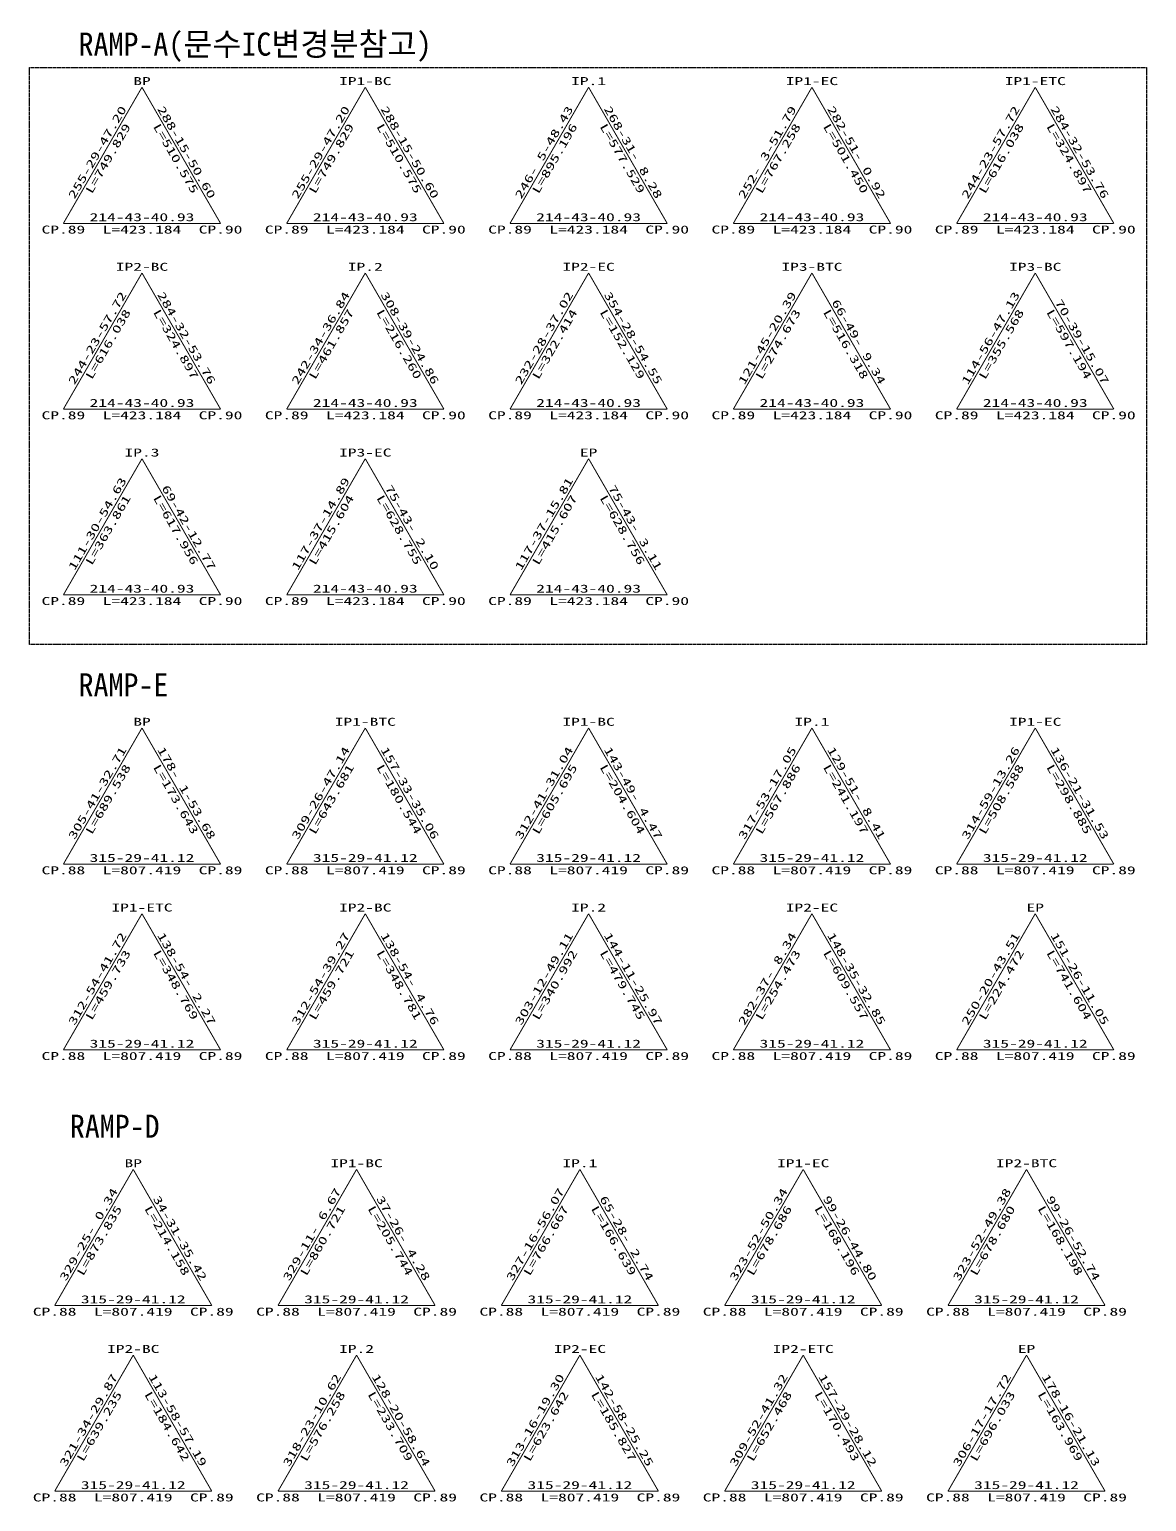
# Model space of a CAD drawing. Extents: x 1479 to 2863, y 98 to 988.
# Drawn here: x 1479 to 2154, y 98 to 988 of the extents above; entities that cross this region are included whole.
import ezdxf
from ezdxf.enums import TextEntityAlignment as Align

# ---------------------------------------------------------------- set-up
doc = ezdxf.new("R2010")
doc.units = 0
doc.header["$MEASUREMENT"] = 0
doc.linetypes.add('A-DASHD01', pattern=[0.75, 0.5, -0.25])
for name, color, linetype in [('CZ-EXST', 2, 'A-DASHD01'), ('CZ-LEAL', 1, 'CONTINUOUS'), ('CZ-LEAT', 3, 'CONTINUOUS'), ('CZ-TEX1', 6, 'CONTINUOUS')]:
    doc.layers.add(name, color=color, linetype=linetype)
doc.styles.add('GHS', font='DotumChe.ttf')

msp = doc.modelspace()

# ---------------------------------------------------------------- linework, layer by layer
at = {"layer": 'CZ-EXST'}
msp.add_lwpolyline([(1478.61, 965.12), (2154.13, 965.12), (2154.13, 616.07), (1478.61, 616.07)], close=True, dxfattribs=at)
at = {"layer": 'CZ-LEAL', "const_width": 0.6}
for points in [[(1546.66, 953.08), (1499.14, 870.78)], [(1546.66, 953.08), (1594.18, 870.78)], [(1681.7, 953.08), (1634.18, 870.78)], [(1681.7, 953.08), (1729.22, 870.78)], [(1816.74, 953.08), (1769.22, 870.78)], [(1816.74, 953.08), (1864.26, 870.78)], [(1951.78, 953.08), (1904.26, 870.78)], [(1951.78, 953.08), (1999.3, 870.78)], [(2086.82, 953.08), (2039.3, 870.78)], [(2086.82, 953.08), (2134.34, 870.78)], [(1499.14, 870.78), (1594.18, 870.78)], [(1634.18, 870.78), (1729.22, 870.78)], [(1769.22, 870.78), (1864.26, 870.78)], [(1904.26, 870.78), (1999.3, 870.78)], [(2039.3, 870.78), (2134.34, 870.78)], [(1546.66, 840.78), (1499.14, 758.47)], [(1546.66, 840.78), (1594.18, 758.47)], [(1681.7, 840.78), (1634.18, 758.47)], [(1681.7, 840.78), (1729.22, 758.47)], [(1816.74, 840.78), (1769.22, 758.47)], [(1816.74, 840.78), (1864.26, 758.47)], [(1951.78, 840.78), (1904.26, 758.47)], [(1951.78, 840.78), (1999.3, 758.47)], [(2086.82, 840.78), (2039.3, 758.47)], [(2086.82, 840.78), (2134.34, 758.47)], [(1499.14, 758.47), (1594.18, 758.47)], [(1634.18, 758.47), (1729.22, 758.47)], [(1769.22, 758.47), (1864.26, 758.47)], [(1904.26, 758.47), (1999.3, 758.47)], [(2039.3, 758.47), (2134.34, 758.47)], [(1546.66, 728.47), (1499.14, 646.16)], [(1546.66, 728.47), (1594.18, 646.16)], [(1681.7, 728.47), (1634.18, 646.16)], [(1681.7, 728.47), (1729.22, 646.16)], [(1816.74, 728.47), (1769.22, 646.16)], [(1816.74, 728.47), (1864.26, 646.16)], [(1499.14, 646.16), (1594.18, 646.16)], [(1634.18, 646.16), (1729.22, 646.16)], [(1769.22, 646.16), (1864.26, 646.16)], [(1546.66, 565.64), (1499.14, 483.33)], [(1546.66, 565.64), (1594.18, 483.33)], [(1681.7, 565.64), (1634.18, 483.33)], [(1681.7, 565.64), (1729.22, 483.33)], [(1816.74, 565.64), (1769.22, 483.33)], [(1816.74, 565.64), (1864.26, 483.33)], [(1951.78, 565.64), (1904.26, 483.33)], [(1951.78, 565.64), (1999.3, 483.33)], [(2086.82, 565.64), (2039.3, 483.33)], [(2086.82, 565.64), (2134.34, 483.33)], [(1499.14, 483.33), (1594.18, 483.33)], [(1634.18, 483.33), (1729.22, 483.33)], [(1769.22, 483.33), (1864.26, 483.33)], [(1904.26, 483.33), (1999.3, 483.33)], [(2039.3, 483.33), (2134.34, 483.33)], [(1546.66, 453.33), (1499.14, 371.02)], [(1546.66, 453.33), (1594.18, 371.02)], [(1681.7, 453.33), (1634.18, 371.02)], [(1681.7, 453.33), (1729.22, 371.02)], [(1816.74, 453.33), (1769.22, 371.02)], [(1816.74, 453.33), (1864.26, 371.02)], [(1951.78, 453.33), (1904.26, 371.02)], [(1951.78, 453.33), (1999.3, 371.02)], [(2086.82, 453.33), (2039.3, 371.02)], [(2086.82, 453.33), (2134.34, 371.02)], [(1499.14, 371.02), (1594.18, 371.02)], [(1634.18, 371.02), (1729.22, 371.02)], [(1769.22, 371.02), (1864.26, 371.02)], [(1904.26, 371.02), (1999.3, 371.02)], [(2039.3, 371.02), (2134.34, 371.02)], [(1541.38, 298.73), (1493.86, 216.42)], [(1541.38, 298.73), (1588.9, 216.42)], [(1676.42, 298.73), (1628.9, 216.42)], [(1676.42, 298.73), (1723.94, 216.42)], [(1811.46, 298.73), (1763.94, 216.42)], [(1811.46, 298.73), (1858.98, 216.42)], [(1946.5, 298.73), (1898.98, 216.42)], [(1946.5, 298.73), (1994.02, 216.42)], [(2081.54, 298.73), (2034.02, 216.42)], [(2081.54, 298.73), (2129.06, 216.42)], [(1493.86, 216.42), (1588.9, 216.42)], [(1628.9, 216.42), (1723.94, 216.42)], [(1763.94, 216.42), (1858.98, 216.42)], [(1898.98, 216.42), (1994.02, 216.42)], [(2034.02, 216.42), (2129.06, 216.42)], [(1541.38, 186.42), (1493.86, 104.11)], [(1541.38, 186.42), (1588.9, 104.11)], [(1676.42, 186.42), (1628.9, 104.11)], [(1676.42, 186.42), (1723.94, 104.11)], [(1811.46, 186.42), (1763.94, 104.11)], [(1811.46, 186.42), (1858.98, 104.11)], [(1946.5, 186.42), (1898.98, 104.11)], [(1946.5, 186.42), (1994.02, 104.11)], [(2081.54, 186.42), (2034.02, 104.11)], [(2081.54, 186.42), (2129.06, 104.11)], [(1493.86, 104.11), (1588.9, 104.11)], [(1628.9, 104.11), (1723.94, 104.11)], [(1763.94, 104.11), (1858.98, 104.11)], [(1898.98, 104.11), (1994.02, 104.11)], [(2034.02, 104.11), (2129.06, 104.11)]]:
    msp.add_lwpolyline(points, dxfattribs=at)

# ---------------------------------------------------------------- texts
at = {"layer": 'CZ-LEAT', "style": 'GHS', "width": 1.600142}
for s, p, p2 in [('BP', (1541.38, 954.4), (1551.94, 954.4)), ('IP1-BC', (1665.86, 954.4), (1697.54, 954.4)), ('IP.1', (1806.18, 954.4), (1827.3, 954.4)), ('IP1-EC', (1935.94, 954.4), (1967.62, 954.4)), ('IP1-ETC', (2068.34, 954.4), (2105.3, 954.4)), ('214-43-40.93', (1514.98, 872.1), (1578.34, 872.1)), ('214-43-40.93', (1650.02, 872.1), (1713.38, 872.1)), ('214-43-40.93', (1785.06, 872.1), (1848.42, 872.1)), ('214-43-40.93', (1920.1, 872.1), (1983.46, 872.1)), ('214-43-40.93', (2055.14, 872.1), (2118.5, 872.1)), ('CP.89', (1485.94, 864.62), (1512.34, 864.62)), ('L=423.184', (1522.9, 864.62), (1570.42, 864.62)), ('CP.90', (1580.98, 864.62), (1607.38, 864.62)), ('CP.89', (1620.98, 864.62), (1647.38, 864.62)), ('L=423.184', (1657.94, 864.62), (1705.46, 864.62)), ('CP.90', (1716.02, 864.62), (1742.42, 864.62)), ('CP.89', (1756.02, 864.62), (1782.42, 864.62)), ('L=423.184', (1792.98, 864.62), (1840.5, 864.62)), ('CP.90', (1851.06, 864.62), (1877.46, 864.62)), ('CP.89', (1891.06, 864.62), (1917.46, 864.62)), ('L=423.184', (1928.02, 864.62), (1975.54, 864.62)), ('CP.90', (1986.1, 864.62), (2012.5, 864.62)), ('CP.89', (2026.1, 864.62), (2052.5, 864.62)), ('L=423.184', (2063.06, 864.62), (2110.58, 864.62)), ('CP.90', (2121.14, 864.62), (2147.54, 864.62)), ('IP2-BC', (1530.82, 842.1), (1562.5, 842.1)), ('IP.2', (1671.14, 842.1), (1692.26, 842.1)), ('IP2-EC', (1800.9, 842.1), (1832.58, 842.1)), ('IP3-BTC', (1933.3, 842.1), (1970.26, 842.1)), ('IP3-BC', (2070.98, 842.1), (2102.66, 842.1)), ('CP.89', (1485.94, 752.31), (1512.34, 752.31)), ('214-43-40.93', (1514.98, 759.79), (1578.34, 759.79)), ('L=423.184', (1522.9, 752.31), (1570.42, 752.31)), ('CP.90', (1580.98, 752.31), (1607.38, 752.31)), ('CP.89', (1620.98, 752.31), (1647.38, 752.31)), ('214-43-40.93', (1650.02, 759.79), (1713.38, 759.79)), ('L=423.184', (1657.94, 752.31), (1705.46, 752.31)), ('CP.90', (1716.02, 752.31), (1742.42, 752.31)), ('CP.89', (1756.02, 752.31), (1782.42, 752.31)), ('214-43-40.93', (1785.06, 759.79), (1848.42, 759.79)), ('L=423.184', (1792.98, 752.31), (1840.5, 752.31)), ('CP.90', (1851.06, 752.31), (1877.46, 752.31)), ('CP.89', (1891.06, 752.31), (1917.46, 752.31)), ('214-43-40.93', (1920.1, 759.79), (1983.46, 759.79)), ('L=423.184', (1928.02, 752.31), (1975.54, 752.31)), ('CP.90', (1986.1, 752.31), (2012.5, 752.31)), ('CP.89', (2026.1, 752.31), (2052.5, 752.31)), ('214-43-40.93', (2055.14, 759.79), (2118.5, 759.79)), ('L=423.184', (2063.06, 752.31), (2110.58, 752.31)), ('CP.90', (2121.14, 752.31), (2147.54, 752.31)), ('IP.3', (1536.1, 729.79), (1557.22, 729.79)), ('IP3-EC', (1665.86, 729.79), (1697.54, 729.79)), ('EP', (1811.46, 729.79), (1822.02, 729.79)), ('214-43-40.93', (1514.98, 647.48), (1578.34, 647.48)), ('214-43-40.93', (1650.02, 647.48), (1713.38, 647.48)), ('214-43-40.93', (1785.06, 647.48), (1848.42, 647.48)), ('CP.89', (1485.94, 640), (1512.34, 640)), ('L=423.184', (1522.9, 640), (1570.42, 640)), ('CP.90', (1580.98, 640), (1607.38, 640)), ('CP.89', (1620.98, 640), (1647.38, 640)), ('L=423.184', (1657.94, 640), (1705.46, 640)), ('CP.90', (1716.02, 640), (1742.42, 640)), ('CP.89', (1756.02, 640), (1782.42, 640)), ('L=423.184', (1792.98, 640), (1840.5, 640)), ('CP.90', (1851.06, 640), (1877.46, 640)), ('BP', (1541.38, 566.96), (1551.94, 566.96)), ('IP1-BTC', (1663.22, 566.96), (1700.18, 566.96)), ('IP1-BC', (1800.9, 566.96), (1832.58, 566.96)), ('IP.1', (1941.22, 566.96), (1962.34, 566.96)), ('IP1-EC', (2070.98, 566.96), (2102.66, 566.96)), ('CP.88', (1485.94, 477.17), (1512.34, 477.17)), ('315-29-41.12', (1514.98, 484.65), (1578.34, 484.65)), ('L=807.419', (1522.9, 477.17), (1570.42, 477.17)), ('CP.89', (1580.98, 477.17), (1607.38, 477.17)), ('CP.88', (1620.98, 477.17), (1647.38, 477.17)), ('315-29-41.12', (1650.02, 484.65), (1713.38, 484.65)), ('L=807.419', (1657.94, 477.17), (1705.46, 477.17)), ('CP.89', (1716.02, 477.17), (1742.42, 477.17)), ('CP.88', (1756.02, 477.17), (1782.42, 477.17)), ('315-29-41.12', (1785.06, 484.65), (1848.42, 484.65)), ('L=807.419', (1792.98, 477.17), (1840.5, 477.17)), ('CP.89', (1851.06, 477.17), (1877.46, 477.17)), ('CP.88', (1891.06, 477.17), (1917.46, 477.17)), ('315-29-41.12', (1920.1, 484.65), (1983.46, 484.65)), ('L=807.419', (1928.02, 477.17), (1975.54, 477.17)), ('CP.89', (1986.1, 477.17), (2012.5, 477.17)), ('CP.88', (2026.1, 477.17), (2052.5, 477.17)), ('315-29-41.12', (2055.14, 484.65), (2118.5, 484.65)), ('L=807.419', (2063.06, 477.17), (2110.58, 477.17)), ('CP.89', (2121.14, 477.17), (2147.54, 477.17)), ('IP1-ETC', (1528.18, 454.65), (1565.14, 454.65)), ('IP2-BC', (1665.86, 454.65), (1697.54, 454.65)), ('IP.2', (1806.18, 454.65), (1827.3, 454.65)), ('IP2-EC', (1935.94, 454.65), (1967.62, 454.65)), ('EP', (2081.54, 454.65), (2092.1, 454.65)), ('315-29-41.12', (1514.98, 372.34), (1578.34, 372.34)), ('315-29-41.12', (1650.02, 372.34), (1713.38, 372.34)), ('315-29-41.12', (1785.06, 372.34), (1848.42, 372.34)), ('315-29-41.12', (1920.1, 372.34), (1983.46, 372.34)), ('315-29-41.12', (2055.14, 372.34), (2118.5, 372.34)), ('CP.88', (1485.94, 364.86), (1512.34, 364.86)), ('L=807.419', (1522.9, 364.86), (1570.42, 364.86)), ('CP.89', (1580.98, 364.86), (1607.38, 364.86)), ('CP.88', (1620.98, 364.86), (1647.38, 364.86)), ('L=807.419', (1657.94, 364.86), (1705.46, 364.86)), ('CP.89', (1716.02, 364.86), (1742.42, 364.86)), ('CP.88', (1756.02, 364.86), (1782.42, 364.86)), ('L=807.419', (1792.98, 364.86), (1840.5, 364.86)), ('CP.89', (1851.06, 364.86), (1877.46, 364.86)), ('CP.88', (1891.06, 364.86), (1917.46, 364.86)), ('L=807.419', (1928.02, 364.86), (1975.54, 364.86)), ('CP.89', (1986.1, 364.86), (2012.5, 364.86)), ('CP.88', (2026.1, 364.86), (2052.5, 364.86)), ('L=807.419', (2063.06, 364.86), (2110.58, 364.86)), ('CP.89', (2121.14, 364.86), (2147.54, 364.86)), ('BP', (1536.1, 300.05), (1546.66, 300.05)), ('IP1-BC', (1660.58, 300.05), (1692.26, 300.05)), ('IP.1', (1800.9, 300.05), (1822.02, 300.05)), ('IP1-EC', (1930.66, 300.05), (1962.34, 300.05)), ('IP2-BTC', (2063.06, 300.05), (2100.02, 300.05)), ('CP.88', (1480.66, 210.26), (1507.06, 210.26)), ('315-29-41.12', (1509.7, 217.74), (1573.06, 217.74)), ('L=807.419', (1517.62, 210.26), (1565.14, 210.26)), ('CP.89', (1575.7, 210.26), (1602.1, 210.26)), ('CP.88', (1615.7, 210.26), (1642.1, 210.26)), ('315-29-41.12', (1644.74, 217.74), (1708.1, 217.74)), ('L=807.419', (1652.66, 210.26), (1700.18, 210.26)), ('CP.89', (1710.74, 210.26), (1737.14, 210.26)), ('CP.88', (1750.74, 210.26), (1777.14, 210.26)), ('315-29-41.12', (1779.78, 217.74), (1843.14, 217.74)), ('L=807.419', (1787.7, 210.26), (1835.22, 210.26)), ('CP.89', (1845.78, 210.26), (1872.18, 210.26)), ('CP.88', (1885.78, 210.26), (1912.18, 210.26)), ('315-29-41.12', (1914.82, 217.74), (1978.18, 217.74)), ('L=807.419', (1922.74, 210.26), (1970.26, 210.26)), ('CP.89', (1980.82, 210.26), (2007.22, 210.26)), ('CP.88', (2020.82, 210.26), (2047.22, 210.26)), ('315-29-41.12', (2049.86, 217.74), (2113.22, 217.74)), ('L=807.419', (2057.78, 210.26), (2105.3, 210.26)), ('CP.89', (2115.86, 210.26), (2142.26, 210.26)), ('IP2-BC', (1525.54, 187.74), (1557.22, 187.74)), ('IP.2', (1665.86, 187.74), (1686.98, 187.74)), ('IP2-EC', (1795.62, 187.74), (1827.3, 187.74)), ('IP2-ETC', (1928.02, 187.74), (1964.98, 187.74)), ('EP', (2076.26, 187.74), (2086.82, 187.74)), ('315-29-41.12', (1509.7, 105.43), (1573.06, 105.43)), ('315-29-41.12', (1644.74, 105.43), (1708.1, 105.43)), ('315-29-41.12', (1779.78, 105.43), (1843.14, 105.43)), ('315-29-41.12', (1914.82, 105.43), (1978.18, 105.43)), ('315-29-41.12', (2049.86, 105.43), (2113.22, 105.43)), ('CP.88', (1480.66, 97.95), (1507.06, 97.95)), ('L=807.419', (1517.62, 97.95), (1565.14, 97.95)), ('CP.89', (1575.7, 97.95), (1602.1, 97.95)), ('CP.88', (1615.7, 97.95), (1642.1, 97.95)), ('L=807.419', (1652.66, 97.95), (1700.18, 97.95)), ('CP.89', (1710.74, 97.95), (1737.14, 97.95)), ('CP.88', (1750.74, 97.95), (1777.14, 97.95)), ('L=807.419', (1787.7, 97.95), (1835.22, 97.95)), ('CP.89', (1845.78, 97.95), (1872.18, 97.95)), ('CP.88', (1885.78, 97.95), (1912.18, 97.95)), ('L=807.419', (1922.74, 97.95), (1970.26, 97.95)), ('CP.89', (1980.82, 97.95), (2007.22, 97.95)), ('CP.88', (2020.82, 97.95), (2047.22, 97.95)), ('L=807.419', (2057.78, 97.95), (2105.3, 97.95)), ('CP.89', (2115.86, 97.95), (2142.26, 97.95))]:
    msp.add_text(s, height=4.84, dxfattribs=at).set_placement(p, p2, align=Align.FIT)
for s, rotation, p, p2 in [('255-29-47.20', 60, (1505.91, 885.15), (1537.59, 940.03)), ('288-15-50.60', 300, (1555.72, 940.03), (1587.4, 885.15)), ('255-29-47.20', 60, (1640.95, 885.15), (1672.63, 940.03)), ('288-15-50.60', 300, (1690.76, 940.03), (1722.44, 885.15)), ('246- 5-48.43', 60, (1775.99, 885.15), (1807.67, 940.03)), ('268-31- 8.28', 300, (1825.8, 940.03), (1857.48, 885.15)), ('252- 3-51.79', 60, (1911.03, 885.15), (1942.71, 940.03)), ('282-51- 0.92', 300, (1960.84, 940.03), (1992.52, 885.15)), ('244-23-57.72', 60, (2046.07, 885.15), (2077.75, 940.03)), ('284-32-53.76', 300, (2095.88, 940.03), (2127.56, 885.15)), ('L=749.829', 60, (1516.35, 888.27), (1540.11, 929.43)), ('L=510.575', 300, (1553.2, 929.43), (1576.96, 888.27)), ('L=749.829', 60, (1651.39, 888.27), (1675.15, 929.43)), ('L=510.575', 300, (1688.24, 929.43), (1712, 888.27)), ('L=895.196', 60, (1786.43, 888.27), (1810.19, 929.43)), ('L=577.529', 300, (1823.28, 929.43), (1847.04, 888.27)), ('L=767.258', 60, (1921.47, 888.27), (1945.23, 929.43)), ('L=501.450', 300, (1958.32, 929.43), (1982.08, 888.27)), ('L=616.038', 60, (2056.51, 888.27), (2080.27, 929.43)), ('L=324.897', 300, (2093.36, 929.43), (2117.12, 888.27)), ('244-23-57.72', 60, (1505.91, 772.85), (1537.59, 827.72)), ('284-32-53.76', 300, (1555.72, 827.72), (1587.4, 772.85)), ('242-34-36.84', 60, (1640.95, 772.85), (1672.63, 827.72)), ('308-39-24.86', 300, (1690.76, 827.72), (1722.44, 772.85)), ('232-28-37.02', 60, (1775.99, 772.85), (1807.67, 827.72)), ('354-28-54.55', 300, (1825.8, 827.72), (1857.48, 772.85)), ('121-45-20.39', 60, (1911.03, 772.85), (1942.71, 827.72)), ('114-56-47.13', 60, (2046.07, 772.85), (2077.75, 827.72)), ('L=461.857', 60, (1651.39, 775.97), (1675.15, 817.12)), (' 66-49- 9.34', 300, (1960.84, 827.72), (1992.52, 772.85)), (' 70-39-15.07', 300, (2095.88, 827.72), (2127.56, 772.85)), ('L=616.038', 60, (1516.35, 775.97), (1540.11, 817.12)), ('L=324.897', 300, (1553.2, 817.12), (1576.96, 775.97)), ('L=216.260', 300, (1688.24, 817.12), (1712, 775.97)), ('L=322.414', 60, (1786.43, 775.97), (1810.19, 817.12)), ('L=152.129', 300, (1823.28, 817.12), (1847.04, 775.97)), ('L=274.673', 60, (1921.47, 775.97), (1945.23, 817.12)), ('L=516.318', 300, (1958.32, 817.12), (1982.08, 775.97)), ('L=355.568', 60, (2056.51, 775.97), (2080.27, 817.12)), ('L=597.194', 300, (2093.36, 817.12), (2117.12, 775.97)), ('111-30-54.63', 60, (1505.91, 660.54), (1537.59, 715.41)), (' 69-42-12.77', 300, (1555.72, 715.41), (1587.4, 660.54)), ('117-37-14.89', 60, (1640.95, 660.54), (1672.63, 715.41)), (' 75-43- 2.10', 300, (1690.76, 715.41), (1722.44, 660.54)), ('117-37-15.81', 60, (1775.99, 660.54), (1807.67, 715.41)), (' 75-43- 3.11', 300, (1825.8, 715.41), (1857.48, 660.54)), ('L=363.861', 60, (1516.35, 663.66), (1540.11, 704.81)), ('L=617.956', 300, (1553.2, 704.81), (1576.96, 663.66)), ('L=415.604', 60, (1651.39, 663.66), (1675.15, 704.81)), ('L=628.755', 300, (1688.24, 704.81), (1712, 663.66)), ('L=415.607', 60, (1786.43, 663.66), (1810.19, 704.81)), ('L=628.756', 300, (1823.28, 704.81), (1847.04, 663.66)), ('305-41-32.71', 60, (1505.91, 497.71), (1537.59, 552.58)), ('178- 1-53.68', 300, (1555.72, 552.58), (1587.4, 497.71)), ('309-26-47.14', 60, (1640.95, 497.71), (1672.63, 552.58)), ('157-33-35.06', 300, (1690.76, 552.58), (1722.44, 497.71)), ('312-41-31.04', 60, (1775.99, 497.71), (1807.67, 552.58)), ('143-49- 4.47', 300, (1825.8, 552.58), (1857.48, 497.71)), ('317-53-17.05', 60, (1911.03, 497.71), (1942.71, 552.58)), ('129-51- 8.41', 300, (1960.84, 552.58), (1992.52, 497.71)), ('314-59-13.26', 60, (2046.07, 497.71), (2077.75, 552.58)), ('136-21-31.53', 300, (2095.88, 552.58), (2127.56, 497.71)), ('L=689.538', 60, (1516.35, 500.83), (1540.11, 541.98)), ('L=173.643', 300, (1553.2, 541.98), (1576.96, 500.83)), ('L=180.544', 300, (1688.24, 541.98), (1712, 500.83)), ('L=605.695', 60, (1786.43, 500.83), (1810.19, 541.98)), ('L=204.604', 300, (1823.28, 541.98), (1847.04, 500.83)), ('L=567.886', 60, (1921.47, 500.83), (1945.23, 541.98)), ('L=241.197', 300, (1958.32, 541.98), (1982.08, 500.83)), ('L=508.588', 60, (2056.51, 500.83), (2080.27, 541.98)), ('L=298.885', 300, (2093.36, 541.98), (2117.12, 500.83)), ('L=643.681', 60, (1651.39, 500.83), (1675.15, 541.98)), ('312-54-41.72', 60, (1505.91, 385.4), (1537.59, 440.27)), ('138-54- 2.27', 300, (1555.72, 440.27), (1587.4, 385.4)), ('312-54-39.27', 60, (1640.95, 385.4), (1672.63, 440.27)), ('138-54- 4.76', 300, (1690.76, 440.27), (1722.44, 385.4)), ('303-12-49.11', 60, (1775.99, 385.4), (1807.67, 440.27)), ('144-11-25.97', 300, (1825.8, 440.27), (1857.48, 385.4)), ('282-37- 8.34', 60, (1911.03, 385.4), (1942.71, 440.27)), ('148-35-32.85', 300, (1960.84, 440.27), (1992.52, 385.4)), ('250-20-43.51', 60, (2046.07, 385.4), (2077.75, 440.27)), ('151-26-11.05', 300, (2095.88, 440.27), (2127.56, 385.4)), ('L=459.733', 60, (1516.35, 388.52), (1540.11, 429.67)), ('L=348.769', 300, (1553.2, 429.67), (1576.96, 388.52)), ('L=459.721', 60, (1651.39, 388.52), (1675.15, 429.67)), ('L=348.781', 300, (1688.24, 429.67), (1712, 388.52)), ('L=340.992', 60, (1786.43, 388.52), (1810.19, 429.67)), ('L=479.745', 300, (1823.28, 429.67), (1847.04, 388.52)), ('L=254.473', 60, (1921.47, 388.52), (1945.23, 429.67)), ('L=609.557', 300, (1958.32, 429.67), (1982.08, 388.52)), ('L=224.472', 60, (2056.51, 388.52), (2080.27, 429.67)), ('L=741.604', 300, (2093.36, 429.67), (2117.12, 388.52)), ('329-25- 0.34', 60, (1500.63, 230.8), (1532.31, 285.67)), ('329-11- 6.67', 60, (1635.67, 230.8), (1667.35, 285.67)), ('327-16-56.07', 60, (1770.71, 230.8), (1802.39, 285.67)), ('323-52-50.34', 60, (1905.75, 230.8), (1937.43, 285.67)), ('323-52-49.38', 60, (2040.79, 230.8), (2072.47, 285.67)), ('L=873.835', 60, (1511.07, 233.92), (1534.83, 275.07)), ('L=214.158', 300, (1547.92, 275.07), (1571.68, 233.92)), (' 34-31-35.42', 300, (1550.44, 285.67), (1582.12, 230.8)), ('L=205.744', 300, (1682.96, 275.07), (1706.72, 233.92)), (' 37-26- 4.28', 300, (1685.48, 285.67), (1717.16, 230.8)), ('L=766.667', 60, (1781.15, 233.92), (1804.91, 275.07)), ('L=166.639', 300, (1818, 275.07), (1841.76, 233.92)), (' 65-28- 2.74', 300, (1820.52, 285.67), (1852.2, 230.8)), ('L=678.686', 60, (1916.19, 233.92), (1939.95, 275.07)), ('L=168.196', 300, (1953.04, 275.07), (1976.8, 233.92)), (' 99-26-44.80', 300, (1955.56, 285.67), (1987.24, 230.8)), ('L=678.680', 60, (2051.23, 233.92), (2074.99, 275.07)), ('L=168.198', 300, (2088.08, 275.07), (2111.84, 233.92)), (' 99-26-52.74', 300, (2090.6, 285.67), (2122.28, 230.8)), ('L=860.721', 60, (1646.11, 233.92), (1669.87, 275.07)), ('321-34-29.87', 60, (1500.63, 118.49), (1532.31, 173.36)), ('113-58-57.19', 300, (1550.44, 173.36), (1582.12, 118.49)), ('318-23-10.62', 60, (1635.67, 118.49), (1667.35, 173.36)), ('128-20-58.64', 300, (1685.48, 173.36), (1717.16, 118.49)), ('313-16-19.30', 60, (1770.71, 118.49), (1802.39, 173.36)), ('142-58-25.25', 300, (1820.52, 173.36), (1852.2, 118.49)), ('309-52-41.32', 60, (1905.75, 118.49), (1937.43, 173.36)), ('157-29-28.12', 300, (1955.56, 173.36), (1987.24, 118.49)), ('306-17-17.72', 60, (2040.79, 118.49), (2072.47, 173.36)), ('178-16-21.13', 300, (2090.6, 173.36), (2122.28, 118.49)), ('L=639.235', 60, (1511.07, 121.61), (1534.83, 162.76)), ('L=184.642', 300, (1547.92, 162.76), (1571.68, 121.61)), ('L=576.258', 60, (1646.11, 121.61), (1669.87, 162.76)), ('L=233.709', 300, (1682.96, 162.76), (1706.72, 121.61)), ('L=623.642', 60, (1781.15, 121.61), (1804.91, 162.76)), ('L=185.827', 300, (1818, 162.76), (1841.76, 121.61)), ('L=652.468', 60, (1916.19, 121.61), (1939.95, 162.76)), ('L=170.493', 300, (1953.04, 162.76), (1976.8, 121.61)), ('L=696.033', 60, (2051.23, 121.61), (2074.99, 162.76)), ('L=163.969', 300, (2088.08, 162.76), (2111.84, 121.61))]:
    msp.add_text(s, height=4.84, rotation=rotation, dxfattribs=at).set_placement(p, p2, align=Align.FIT)
at = {"layer": 'CZ-TEX1', "style": 'GHS'}
for s, p in [('RAMP-A(문수IC변경분참고)', (1508.33, 972.18)), ('RAMP-E', (1508.33, 584.73)), ('RAMP-D', (1503.05, 317.82))]:
    msp.add_text(s, height=14, dxfattribs=at).set_placement(p)

doc.saveas('drawing.dxf')
